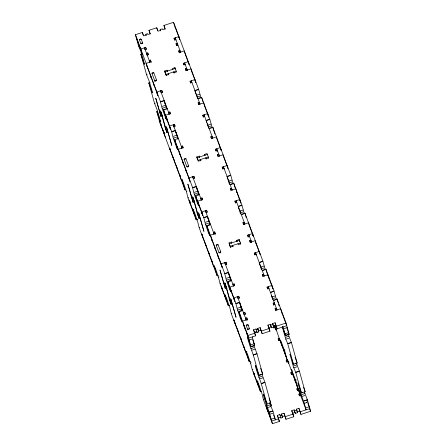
<?xml version="1.0" encoding="UTF-8"?>
<svg xmlns="http://www.w3.org/2000/svg" width="446" height="446" viewBox="0 0 446 446"><rect width="100%" height="100%" fill="white"/><g stroke="black" fill="none" stroke-linecap="round" stroke-linejoin="round"><path stroke-width="0.67" d="M296.272 384.123L306.14 409.841L304.122 403.061L304.3 403.351L307.071 402.448M304.495 392.224L307.405 399.928L310.567 411.284L300.933 414.423L298.909 408.341L296.451 409.138L297.504 412.645L295.252 413.381L294.193 409.874L291.734 410.677L293.752 416.759L285.981 419.29L283.957 413.202L281.498 414.005L282.552 417.512L280.896 418.053L280.573 417.194L278.114 417.991L279.397 421.431L272.428 423.7L263.447 399.683L261.969 393.656L258.808 384.368L257.42 381.525L260.464 391.705L261.696 391.304M306.592 402.253L307.84 401.84M142.101 53.866L140.869 54.267L144.404 64.296L143.439 59.786L140.629 50.883L138.594 46.072L135.433 34.716L142.402 32.447L143.69 35.881L146.149 35.078L145.831 34.219L147.487 33.684L147.81 34.543L150.269 33.74L148.986 30.3L156.758 27.775L158.046 31.209L160.504 30.412L160.181 29.547L162.439 28.817L162.762 29.676L165.221 28.873L163.933 25.439L173.572 22.3L198.615 89.278L201.035 97.852M136.783 37.163L136.169 37.358L141.521 51.68M136.688 39.22L137.301 39.019M139.42 39.839L141.265 39.242M140.758 43.424L142.603 42.822L141.226 39.136L140.451 38.824L139.358 39.627L140.758 43.424A0.97 0.686 -15.5 0 0 141.923 43.764A0.97 0.686 -15.5 0 0 142.603 42.822L142.787 43.485M138.594 46.072L139.208 45.877M140.908 48.19L140.289 48.385L140.535 49.272L139.648 46.668M145.117 49.551L146.349 49.149L145.708 47.432L140.785 49.032L141.767 52.567L140.88 49.963M174.559 40.207L174.007 38.222L178.93 36.622L179.744 39.56M175.88 39.543L174.648 39.939L174.007 38.222M140.975 54.546L142.202 54.15M147.152 54.992L148.384 54.596L147.743 52.873L146.511 53.275L147.063 55.259M176.594 45.648L176.042 43.663L177.274 43.262L177.826 45.252M177.915 44.985L176.683 45.386L176.042 43.663M151.183 62.195L150.419 60.037L149.187 60.439L149.739 62.423M179.27 52.812L178.718 50.827L179.95 50.426L180.502 52.411M144.326 63.923L144.939 63.728M151.06 61.754L146.143 63.354L147.765 68.606L147.52 67.72M140.869 54.267L146.567 74.738L147.18 74.538M152.002 73.495L153.848 72.899L156.524 80.057A0.97 0.686 -15.5 0 1 155.844 80.999A0.97 0.686 -15.5 0 1 154.678 80.659L152.002 73.495A0.97 0.686 -15.5 0 1 152.683 72.553A0.97 0.686 -15.5 0 1 153.848 72.899M183.746 64.609L183.378 63.287L188.296 61.682L189.115 64.625M165.014 72.313L164.646 70.986L167.105 70.189L167.428 71.048M174.091 73.211L173.723 71.89L174.046 72.748L176.505 71.945L174.899 67.653L172.44 68.45L172.758 69.314M185.252 64.603L184.02 65.004L183.378 63.287M175.211 68.511L164.959 71.851L166.246 75.603M165.923 74.426L176.176 71.092M185.965 70.713L185.413 68.729L186.64 68.327L187.192 70.312M156.524 80.057L154.678 80.659L154.924 81.54M157.438 111.389L156.819 111.589L160.354 121.624L159.802 118.524L156.897 109.159L154.539 103.4L148.847 82.928L149.46 82.727M148.847 82.928L148.947 83.212L150.179 82.811M162.539 92.556L161.77 90.399L156.847 91.999L157.834 95.528L156.942 92.93M190.62 83.173L190.068 81.189L194.991 79.583L195.811 82.527M161.184 92.517L162.416 92.116M191.942 82.504L190.715 82.906L190.068 81.189M154.539 103.4L155.158 103.199M166.302 116.623L165.382 116.924L165.661 118.229L161.786 107.213L160.476 101.694L164.167 100.495L166.581 109.064M198.615 89.278L194.924 90.482L195.381 92.456M160.532 101.911L163.61 100.907M194.98 90.7L198.057 89.696M162.216 106.393L165.293 105.39M196.669 95.176L199.741 94.178M162.171 108.333L165.243 107.33M197.232 96.921L199.696 96.119M165.382 116.924L166.503 119.823L163.459 109.671L167.189 108.607M212.218 127.773L209.804 119.199L201.598 97.256L197.907 98.46L197.991 98.75M156.925 111.874L157.538 111.673M164.769 109.56L165.388 109.359M166.614 108.958L167.233 108.757M199.223 98.349L201.681 97.546L201.598 97.256M163.13 110.909L164.056 110.608M185.949 189.634L185.023 189.935L159.98 122.951L157.338 113.451L157.951 113.251M166.932 119.639L167.178 120.52L165.55 115.269L170.472 113.669L169.831 111.952L168.599 112.353L169.151 114.338M198.682 104.726L198.13 102.742L199.356 102.34L199.914 104.325M166.531 118.803L167.15 118.603M160.276 121.251L160.889 121.05M161.357 124.116L160.744 124.317L160.499 123.431L161.385 126.034M173.901 126.53L175.133 126.129L174.486 124.412L169.569 126.012L170.55 129.541L169.658 126.943M203.337 117.186L202.785 115.202L207.708 113.596L208.689 117.131L204.43 105.507M204.658 116.517L203.432 116.919L202.785 115.202M164.574 132.707L163.955 132.908L163.71 132.027L165.338 137.273M164.357 133.744L164.97 133.544M177.491 146.544L176.566 146.845L176.845 148.144L172.976 137.134L171.66 131.615L175.35 130.41L177.77 138.985M209.804 119.199L206.113 120.398L206.57 122.371M171.716 131.826L174.793 130.829M206.169 120.615L209.246 119.617M173.405 136.309L176.477 135.305M207.853 125.097L210.93 124.094M173.355 138.249L176.432 137.251M208.421 126.837L210.88 126.04M176.566 146.845L177.686 149.772L174.642 139.587L178.372 138.528M233.163 183.78L230.744 175.211L212.787 127.177L209.096 128.376L209.18 128.665M177.803 138.879L178.417 138.678M210.406 128.264L212.87 127.467L212.787 127.177M174.319 140.83L175.239 140.529M179.649 153.653L179.894 154.533L178.266 149.282L183.189 147.682L182.548 145.965L181.316 146.366L181.868 148.351M211.398 138.739L210.846 136.755L212.079 136.353L212.63 138.338M184.131 159.423L185.976 158.826L188.652 165.984A0.97 0.686 -15.5 0 1 187.972 166.932A0.97 0.686 -15.5 0 1 186.807 166.587L184.131 159.423A0.97 0.686 -15.5 0 1 184.811 158.481A0.97 0.686 -15.5 0 1 185.976 158.826M216.054 151.2L215.502 149.215L220.424 147.609L221.244 150.553M197.143 158.241L196.775 156.914L199.234 156.117L199.557 156.975M204.931 155.704L204.563 154.383L207.028 153.58L208.633 157.878L206.169 158.676L205.851 157.817L206.219 159.138M217.375 150.531L216.148 150.932L215.502 149.215M207.34 154.444L197.087 157.778L198.046 160.354L208.304 157.02L208.628 158.196M218.088 156.641L217.536 154.656L218.769 154.255L219.32 156.239M186.807 166.587L188.652 165.984M185.023 189.935L182.063 180.123L182.676 179.922M193.313 178.445L194.54 178.043L193.899 176.326L188.976 177.926L189.957 181.455L189.071 178.857M222.749 169.101L222.197 167.116L227.12 165.516L227.939 168.454M224.07 168.432L222.838 168.833L222.197 167.116M199.356 194.685C199.373 193.893 195.236 195.236 195.666 195.889L198.626 205.779L197.244 202.936L194.082 193.648L192.6 187.621L196.296 186.422L198.71 194.991M230.744 175.211L227.053 176.41L227.51 178.383M192.661 187.838L195.733 186.835M227.109 176.627L230.186 175.624M182.063 180.123L181.979 179.749L183.367 182.598L186.311 191.273L186.93 191.072M194.345 192.321L197.422 191.317M228.792 181.109L231.87 180.106M194.294 194.261L197.372 193.257M228.748 183.05L231.825 182.046M197.439 219.449L196.212 219.85L188.006 197.907L188.625 197.706M244.347 213.701L241.927 205.127L233.726 183.183L230.075 184.521M196.898 195.487L198.743 194.885M230.733 184.477L233.81 183.473L233.726 183.183M195.259 196.837L196.184 196.541M190.007 202.579L189.762 201.698L190.375 201.497M199.055 205.567L199.301 206.448L197.678 201.202L202.601 199.596L201.954 197.879L200.728 198.28L201.28 200.265M230.627 189.99L230.253 188.669L231.485 188.268L232.037 190.252M196.212 219.85L193.246 210.038L193.859 209.843M206.03 212.458L207.256 212.056L206.615 210.339L201.692 211.939L202.674 215.468L201.787 212.87L202.406 212.67M235.466 203.114L234.914 201.129L239.837 199.529L240.818 203.058L236.558 191.434M236.787 202.445L235.555 202.846L234.914 201.129M196.742 219.36L197.355 219.159M210.523 224.528L206.771 225.52L209.815 235.7L208.427 232.851L205.266 223.563L203.789 217.542L207.479 216.338L209.899 224.912M241.927 205.127L238.236 206.331L238.699 208.299M203.844 217.76L206.922 216.756M238.298 206.543L241.37 205.545M205.528 222.236L208.605 221.238M239.981 211.025L243.059 210.021M205.483 224.182L208.561 223.178M239.931 212.965L243.009 211.967M218.261 275.5L217.152 275.862L199.195 227.828L199.752 227.41M265.286 269.707L262.872 261.139L244.91 213.104L241.258 214.442M208.087 225.403L209.932 224.806M241.922 214.392L244.993 213.394L244.91 213.104M206.448 226.758L207.368 226.457M215.44 234.05L214.677 231.892L213.444 232.294L213.996 234.278M243.527 224.667L242.975 222.682L244.202 222.281L244.754 224.266M215.318 233.609L210.395 235.215L212.017 240.461L211.772 239.58M216.254 245.35L218.1 244.754L220.781 251.912A0.97 0.686 -15.5 0 1 220.095 252.86A0.97 0.686 -15.5 0 1 218.936 252.514L216.254 245.35A0.97 0.686 -15.5 0 1 216.94 244.408A0.97 0.686 -15.5 0 1 218.1 244.754M248.182 237.127L247.63 235.142L252.553 233.542L253.373 236.48M231.68 242.903L231.363 242.044L228.898 242.847L230.504 247.14L232.968 246.343L232.645 245.478L233.013 246.805M237.06 241.632L236.692 240.31L239.151 239.508L240.762 243.806L238.298 244.603L237.98 243.745M249.504 236.458L248.271 236.859L247.63 235.142M239.463 240.372L229.211 243.706L230.504 247.463M230.175 246.287L240.427 242.947L240.756 244.124M250.217 242.568L249.665 240.584L250.897 240.182L251.449 242.167M218.936 252.514L220.781 251.912M226.791 264.411L226.027 262.254L221.105 263.854L222.086 267.383L221.199 264.785M254.878 255.028L254.326 253.044L259.243 251.444L260.063 254.382M225.436 264.372L226.668 263.971M256.199 254.359L254.967 254.761L254.326 253.044M228.408 281.616C235.159 279.859 229.066 280.127 227.794 281.816L230.755 291.706L229.372 288.863L226.206 279.575L224.728 273.549L228.419 272.35L230.838 280.919M262.872 261.139L259.238 262.555L262.315 261.551M224.784 273.766L227.861 272.768M217.152 275.862L214.108 265.677L215.49 268.525L218.44 277.2L219.053 276.999M226.473 278.248L229.545 277.245M260.921 267.037L263.999 266.033M226.423 280.188L229.5 279.19M260.877 268.977L263.948 267.974M229.567 305.376L228.335 305.778L220.134 283.834L220.692 283.422M220.134 283.834L220.748 283.639M276.475 299.628L274.056 291.054L265.855 269.116L262.22 270.527M262.861 270.404L265.939 269.401L265.855 269.116M227.388 282.77L228.307 282.469M231.184 291.494L231.429 292.375L229.807 287.129L234.724 285.524L234.083 283.807L232.857 284.208L233.409 286.193M262.934 276.581L262.382 274.597L263.614 274.195L264.166 276.18M230.788 290.658L231.402 290.457M224.862 295.815L224.617 294.929L225.236 294.728M238.153 298.385L239.385 297.984L238.744 296.267L233.821 297.867L234.802 301.396L233.916 298.798M267.594 289.041L267.043 287.057L271.965 285.457L272.946 288.986L268.682 277.362M268.916 288.372L267.684 288.774L267.043 287.057M239.597 311.531C246.348 309.775 240.255 310.048 238.984 311.732L241.944 321.627L240.556 318.778L237.395 309.491L235.917 303.47L239.608 302.265L242.022 310.84M274.056 291.054L270.421 292.476L273.498 291.472M235.973 303.687L239.05 302.683M237.657 308.164L240.734 307.166M272.11 296.952L275.182 295.954M237.612 310.109L240.684 309.106M272.673 298.697L275.137 297.895M250.384 361.427L249.281 361.79L231.318 313.755L231.881 313.337M282.312 326.517L285.49 335.609L289.181 334.411L286.02 323.049L277.038 299.032L273.387 300.37M274.045 300.32L277.122 299.322L277.038 299.032M238.571 312.685L239.496 312.384M244.179 314.497L245.411 314.095L244.765 312.378L243.538 312.78L244.09 314.764M274.937 304.484L273.71 304.886L273.063 303.168L274.296 302.767L274.848 304.752M247.569 319.983L246.8 317.82L245.573 318.221L246.125 320.206M275.65 310.594L275.098 308.61L276.33 308.208L276.882 310.193M247.446 319.537L242.524 321.142L244.146 326.388L243.901 325.508M246.242 325.552L248.088 324.95L249.465 328.641L249.214 329.232L247.675 329.338L246.242 325.552A0.97 0.686 -15.5 0 1 246.922 324.61A0.97 0.686 -15.5 0 1 248.088 324.95L248.271 325.613M249.425 328.535L247.58 329.131L247.803 329.901M258.005 329.276L258.741 331.919L257.08 332.46L256.762 331.601L254.298 332.404L253.562 329.756L256.026 328.953L256.344 329.817L258.005 329.276L257.682 328.418L260.146 327.615L262.164 333.697L269.942 331.166L267.918 325.084L270.376 324.281L271.436 327.788L273.693 327.057L272.634 323.551L275.093 322.748L277.117 328.83L286.756 325.697L281.643 312.027M270.7 325.145L272.958 324.409M258.741 331.919L258.418 331.06L260.882 330.263L260.146 327.615M269.942 331.166L268.654 327.732L271.118 326.929L270.376 324.281M273.693 327.057L273.37 326.199L275.834 325.396L275.093 322.748M254.32 332.733L256.779 331.93M252.302 336.908L254.727 345.622L251.037 346.821L247.876 335.464L254.85 333.195L253.562 329.756M261.428 331.049L269.206 328.524M276.381 326.188L286.02 323.049M275.968 327.292L274.123 327.894L273.482 326.177L274.034 328.161M254.85 333.195L255.586 335.838L248.612 338.107L243.26 323.79M249.13 339.969L252.207 338.971M284.197 328.557L287.274 327.559M251.137 344.764L254.209 343.76M285.49 335.609L284.972 333.747L288.049 332.749M253.936 345.522L257.007 353.812L262.705 374.283L259.014 375.487L253.317 355.016L250.039 345.985L250.959 345.689M252.168 346.141L254.627 345.338L254.727 345.622M285.384 335.325L288.462 334.327M278.689 340.621L278.137 338.637L279.369 338.235M250.775 348.633L253.852 347.635M285.841 337.221L288.919 336.223L288.545 334.896M288.161 362.436L280.01 339.952L278.778 340.354L278.137 338.637M249.281 361.79L246.315 351.978L246.928 351.777M251.957 350.177L255.034 349.173M282.212 326.589L285.791 339.161L288.869 338.163M253.233 354.804L256.311 353.806M288.3 343.392L291.377 342.394L297.153 363.072L293.462 364.27L289.928 354.241L293.384 366.707L295.743 372.466L301.435 392.937L305.131 391.733L299.433 371.262L296.523 363.557M253.317 355.016L257.007 353.812M285.791 339.161L287.742 343.743L291.461 342.6M284.264 350.088L284.877 349.887M283.728 350.578L284.838 350.216M246.315 351.978L246.237 351.604L247.619 354.453L250.568 363.128L251.182 362.927M290.006 354.615L290.625 354.414M260.464 391.705L252.263 369.767L252.876 369.567M286.75 362.174L286.198 360.19L287.425 359.788M288.071 361.505L286.839 361.907L286.198 360.19M254.259 374.439L254.014 373.553L254.633 373.352M292.058 370.331L291.444 370.531L288.713 363.222L288.467 362.342L289.08 362.141M261.908 374.183L264.957 382.417L270.677 402.944L266.987 404.148L261.289 383.677L258.011 374.651L258.936 374.35M259.527 375.002L262.599 373.999L262.705 374.283M293.362 363.992L293.975 363.791M295.207 363.39L295.821 363.189M258.747 377.299L261.824 376.296M293.814 365.882L296.891 364.884M259.929 378.838L263.006 377.834M293.769 367.827L296.841 366.824M257.61 381.542L256.991 381.743L256.745 380.856L257.364 380.655M257.498 381.899L258.117 381.698M291.405 374.634L290.853 372.65L292.085 372.248M261.211 383.465L264.283 382.467M296.278 372.053L299.372 371.1M261.289 383.677L264.98 382.473M295.743 372.466L299.433 371.262M298.848 391.008L292.727 373.965L291.5 374.367L290.853 372.65M295.447 380.003L296.06 379.808M294.918 380.494L296.144 380.092M263.391 399.465L264.004 399.265M297.432 390.746L296.88 388.761L298.106 388.36M300.699 395.786L298.753 390.077L297.521 390.479L296.88 388.761M272.428 423.7L269.267 412.338L265.989 403.312L267.215 402.911M269.345 403.067L269.958 402.866M304.317 403.34L301.362 395.368L297.906 382.902L301.334 392.653L302.566 392.251M269.384 403.814L270.616 403.413L271.38 405.57M299.283 395.524L298.915 394.203L300.141 393.801M266.725 405.96L269.802 404.957M301.791 394.548L304.863 393.545M301.401 395.318L299.556 395.92L298.915 394.203M267.907 407.499L270.984 406.501L272.958 411.14L275.383 419.853L274.095 416.413M301.741 396.488L304.819 395.485M267.594 408.252L266.976 408.452L266.089 405.849L267.07 409.378M269.183 412.132L272.261 411.128M304.25 400.72L307.344 399.761M269.267 412.338L272.958 411.14M303.715 401.127L307.405 399.928M269.785 414.2L272.857 413.197M277.93 417.333L277.379 415.349L279.837 414.546L280.16 415.404L281.816 414.864L281.498 414.005M295.252 413.381L294.516 410.733L296.768 409.997L296.451 409.138M271.787 418.989L274.864 417.991M305.622 407.978L308.699 406.981M282.234 416.653L284.693 415.85M292.47 413.319L294.929 412.522M297.187 411.786L299.645 410.983M277.379 415.349L278.661 418.783L271.692 421.052L266.334 406.73M285.981 419.29L285.245 416.642L293.016 414.111L291.734 410.677M300.933 414.423L300.191 411.775L309.831 408.642L307.885 403.429M291.377 342.394L288.919 336.223M287.742 343.743L293.462 364.27M146.567 74.738L148.925 80.492L151.83 89.858L152.381 92.93L148.947 83.212M174.548 25.578L179.666 39.27M185.257 54.222L189.037 64.33M191.713 71.494L195.727 82.231M217.38 140.15L221.16 150.257M224.076 158.051L227.856 168.159M249.275 225.447L253.289 236.185M255.965 243.349L259.985 254.086M180.591 52.143L175.239 37.821L175.891 40.173M187.287 70.044L184.605 62.886L185.096 64.648M200.003 104.057L191.301 80.787L191.791 82.549M212.72 138.07L204.017 114.8L204.508 116.562M219.41 155.972L216.734 148.813L217.392 151.166M232.126 189.985L223.429 166.715L224.082 169.067M244.848 223.998L236.146 200.728L236.636 202.495M251.538 241.905L248.862 234.741L249.353 236.508M264.255 275.918L255.552 252.642L256.21 254.995M276.972 309.931L268.269 286.655L268.927 289.008M180.006 51.257L180.457 52.466M186.684 69.113L187.164 70.401M195.309 92.188L197.701 98.588M207.072 123.642L208.745 128.125M227.677 178.757L229.829 184.516M231.268 188.357L231.742 189.634M238.721 208.293L240.873 214.052M244.224 223.011L244.698 224.288M250.936 240.968L251.421 242.256M259.806 264.684L261.718 269.808M271.291 295.403L272.924 299.784M274.095 302.912L274.563 304.161M178.718 50.827L179.359 52.544L184.282 50.944L185.101 53.882M185.413 68.729L186.054 70.446L190.977 68.846L191.791 71.784M198.13 102.742L198.771 104.459L203.694 102.859L204.675 106.388M210.846 136.755L211.488 138.472L216.41 136.872L217.23 139.81M217.536 154.656L218.183 156.373L223.1 154.773L223.92 157.711M230.253 188.669L230.9 190.386L235.822 188.786L236.804 192.315M242.975 222.682L243.616 224.399L248.539 222.799L249.353 225.743M249.665 240.584L250.306 242.301L255.229 240.701L256.049 243.644M262.382 274.597L263.023 276.314L267.946 274.714L268.927 278.243M275.098 308.61L275.745 310.327L280.662 308.727L281.482 311.67M309.351 408.034L310.567 411.284M165.098 29.23L163.933 25.439M275.834 325.396L277.117 328.83M288.467 362.342L287.826 360.624L288.64 363.562M274.519 325.937L276.091 330.14L275.104 326.611L275.751 328.328L280.105 340.883M280.344 341.53L282.039 346.051M283.857 350.918L288.573 363.529M295.101 380.995L295.804 382.869M271.118 326.929L271.436 327.788M204.563 154.383L204.887 155.241M236.692 240.31L237.016 241.169M298.909 408.341L300.191 411.775M294.193 409.874L294.516 410.733M164.646 70.986L166.252 75.285L168.711 74.482L168.393 73.623L168.761 74.95M196.775 156.914L198.381 161.212L200.839 160.409L200.516 159.551L200.884 160.878M150.151 34.097L148.986 30.3M260.882 330.263L262.164 333.697M254.515 332.978L255.586 335.838M283.957 413.202L285.245 416.642M149.834 62.156L144.476 47.834L144.967 49.601M169.24 114.07L160.543 90.8L161.034 92.562M181.957 148.083L173.26 124.813L173.912 127.166M201.369 199.998L192.666 176.727L193.157 178.489M214.086 234.011L205.383 210.741L205.712 211.917M233.498 285.925L224.795 262.655L225.286 264.417M246.214 319.938L237.512 296.668L238.125 298.876M163.833 100.283L166.943 108.601M175.116 130.455L178.227 138.773M196.201 186.852L199.072 194.528M207.719 217.665L210.35 224.7M228.569 273.42L231.201 280.456M239.357 302.282L242.401 310.422M135.433 34.716L160.476 101.694M163.459 109.671L171.66 131.615M174.642 139.587L192.6 187.621M195.582 195.599L203.789 217.542M206.771 225.52L224.728 273.549M227.711 281.526L235.917 303.47M238.9 311.447L247.876 335.464M146.879 66.002L157.589 94.647M166.286 117.917L170.305 128.66M179.002 151.93L189.712 180.574M198.414 203.844L202.428 214.587M211.131 237.857L221.84 266.502M230.543 289.777L234.557 300.515M161 112.587L161.324 113.451M162.288 116.027L162.612 116.885L160.51 110.825L165.745 129.329M193.452 199.379L192.639 196.753L194.735 202.813L194.417 201.954M225.581 285.306L224.767 282.68L226.863 288.74L226.54 287.882M164.931 126.709L165.254 127.567M166.219 130.143L167.027 132.769L165.421 128.47M197.377 213.495L197.06 212.636L199.156 218.696L198.342 216.07M229.506 299.422L229.183 298.564L231.284 304.624L230.47 302.003M189.762 201.698L189.121 199.981L190.102 203.51M224.617 294.929L226.245 300.18M254.014 373.553L253.373 371.836L254.354 375.365M256.745 380.856L258.373 386.108M159.244 120.303L164.602 134.625M169.954 148.947L180.663 177.592M189.366 200.862L193.38 211.605M202.083 234.875L212.792 263.519M221.489 286.789L225.509 297.532M234.206 320.802L244.915 349.447M253.618 372.717L257.632 383.46M289.181 334.411L286.917 327.933M297.153 363.072L295.085 357.151M305.131 391.733L304.412 389.687M301.435 392.937L301.334 392.653M251.037 346.821L247.502 336.791L248.054 339.891L250.039 345.985M270.677 402.944L269.144 398.551M259.014 375.487L255.48 365.452L256.026 368.552L258.011 374.651M270.984 406.501L269.88 402.844M250.568 363.128L252.263 369.767M218.44 277.2L220.079 283.623M186.311 191.273L188.006 197.907M266.964 404.082L263.452 394.113L264.004 397.219L265.989 403.312M303.592 387.34L304.205 389.102M252.692 339.785L253.807 342.991M254.014 343.576L254.627 345.338M260.637 368.363L262.599 373.999M175.027 27.474L175.155 27.864M277.122 299.322L278.204 302.89M278.56 304.083L279.101 305.867M265.939 269.401L267.199 273.565M267.377 274.162L267.918 275.946M274.151 302.901L274.513 304.094M244.993 213.394L246.253 217.559M294.834 380.204L291.874 370.314L296.417 382.445L297.9 388.472M233.81 183.473L235.07 187.638M212.87 127.467L214.13 131.631M214.309 132.222L214.849 134.012M231.201 188.245L231.558 189.439M201.681 97.546L202.941 101.71M283.667 350.366L280.685 340.393L285.234 352.53L286.711 358.551M284.972 333.747L283.065 326.896M228.335 305.778L225.291 295.598L226.68 298.441L229.841 307.729L231.262 313.538M282.045 313.092L282.29 313.973M298.753 390.077L299.305 392.062M259.338 252.369L259.583 253.25M273.247 303.832L273.615 305.153M292.727 373.965L293.278 375.95M292.66 374.305L291.199 369.645L291.444 370.531M268.364 287.586L268.609 288.467M252.648 234.468L252.893 235.349M280.01 339.952L280.746 342.6M274.708 325.775L275.26 327.76M296.768 409.997L297.504 412.645M272.634 323.551L273.37 326.199M236.241 201.659L236.486 202.54M293.016 414.111L293.752 416.759M267.918 325.084L268.654 327.732M195.086 80.514L195.331 81.395M239.151 239.508L239.792 241.548M204.112 115.726L204.357 116.612M188.39 62.613L188.636 63.494M179.024 37.548L179.27 38.434M173.572 22.3L174.442 25.411M186.567 69.136L186.93 70.451M281.816 414.864L282.552 417.512M257.682 328.418L258.418 331.06M256.026 328.953L257.08 332.46M279.837 414.546L280.896 418.053M231.363 242.044L231.73 243.365M278.661 418.783L279.397 421.431M246.8 317.82L247.413 320.027M270.616 403.413L271.229 405.615M273.638 414.958L273.883 415.839M244.765 312.378L245.317 314.363M238.744 296.267L239.296 298.251M174.899 67.653L175.267 68.974M199.234 156.117L199.602 157.438M234.083 283.807L234.635 285.791M247.112 334.099L247.357 334.979L246.471 332.382M270.192 417.043L269.3 414.44L269.546 415.326M245.133 328.802L245.378 329.683L244.492 327.08M268.208 411.742L267.321 409.144L267.567 410.025M226.027 262.254L226.64 264.461M160.181 29.547L160.549 30.874M214.677 231.892L215.29 234.1M156.758 27.775L157.494 30.417M206.615 210.339L207.167 212.324M245.657 352.095L244.029 346.843L244.274 347.729M167.105 70.189L167.473 71.511M201.954 197.879L202.512 199.864M218.468 257.481L218.713 258.362L217.826 255.759M241.542 340.426L240.656 337.823L240.901 338.704M226.05 286.12L230.961 303.765M225.091 283.539L229.997 301.189M215.145 248.6L215.396 249.481L214.504 246.883M238.225 331.545L237.339 328.942L237.584 329.828M234.852 322.519L233.96 319.921L234.947 323.45M193.899 176.326L194.484 178.422M182.548 145.965L183.128 148.061M222.136 288.506L221.244 285.908L222.231 289.437M174.486 124.412L175.038 126.396M213.528 266.167L211.9 260.916L212.145 261.802M169.831 111.952L170.383 113.936M186.339 171.554L186.584 172.435L185.698 169.831M209.419 254.493L208.527 251.895L208.773 252.776M193.926 200.187L198.832 217.838M192.962 197.611L197.873 215.262M183.022 162.673L183.267 163.554L182.381 160.956M206.097 245.618L205.21 243.014L205.455 243.895M202.724 236.592L201.837 233.994L202.819 237.523M161.77 90.399L162.383 92.601M145.831 34.219L146.199 35.546M194.116 214.253L192.494 209.001L192.739 209.882M150.419 60.037L151.032 62.239M142.402 32.447L143.138 35.089M147.743 52.873L148.295 54.858M145.708 47.432L146.288 49.528M181.399 180.234L179.777 174.988L180.022 175.869M154.216 85.621L154.461 86.507L153.569 83.904M177.291 168.566L176.404 165.968L176.649 166.849M161.798 114.26L166.709 131.91M150.893 76.745L151.138 77.626L150.252 75.028M173.968 159.69L173.081 157.087L173.327 157.968M170.595 150.664L169.709 148.066L170.69 151.595M163.37 131.33L162.478 128.732L162.723 129.613M138.31 43.089L138.555 43.97L137.669 41.372M156.819 111.589L157.338 113.451M193.246 210.038L193.168 209.67L194.551 212.513L197.712 221.801L199.133 227.611M259.371 263.14L259.639 264.311M155.771 98.276L161.062 116.674L155.771 98.276M166.475 126.915L171.771 145.318L166.475 126.915M187.894 184.204L193.19 202.601L187.894 184.204M198.604 212.848L203.9 231.245L198.604 212.848M220.023 270.131L225.319 288.534L220.023 270.131M230.733 298.775L236.029 317.173L230.733 298.775"/></g></svg>
